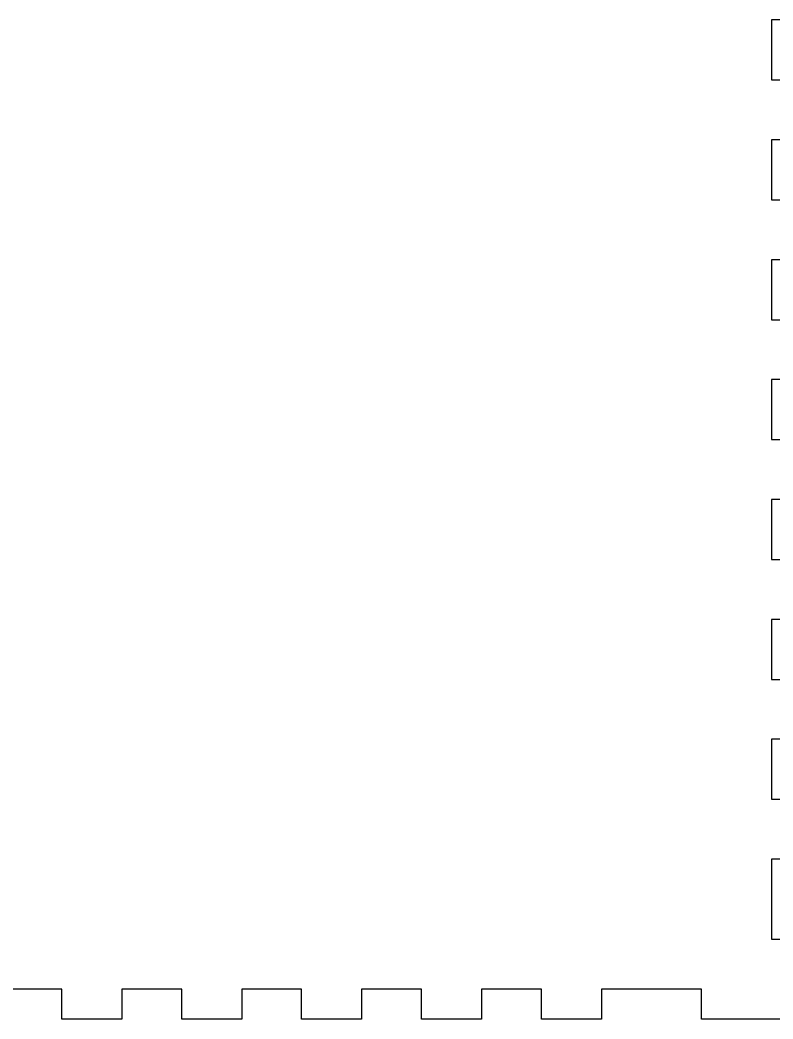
# Model space of a CAD drawing. Header units: inches. Extents: x 5 to 467, y -415 to -5.
# Drawn here: x 237 to 312.3, y -415 to -315 of the extents above; entities that cross this region are included whole.
import ezdxf

# ---------------------------------------------------------------- set-up
doc = ezdxf.new("R2010")
doc.units = ezdxf.units.IN
doc.header["$MEASUREMENT"] = 0
doc.layers.add('Calque 1', color=7, linetype='Continuous')

# ---------------------------------------------------------------- blocks, each defined once
blk = doc.blocks.new('block 2')
at = {"layer": 'Calque 1', "color": 18, "lineweight": 30, "true_color": 0x010101}
for points in [[(315.144, -314.975), (312.144, -314.975), (312.144, -320.975), (315.144, -320.975)], [(315.144, -326.976), (312.144, -326.976), (312.144, -332.975), (315.144, -332.975)], [(315.144, -338.975), (312.144, -338.975), (312.144, -344.975), (315.144, -344.975)], [(315.144, -350.975), (312.144, -350.975), (312.144, -356.976), (315.144, -356.976)], [(315.144, -362.975), (312.144, -362.975), (312.144, -368.975), (315.144, -368.975)], [(315.144, -374.975), (312.144, -374.975), (312.144, -380.975), (315.144, -380.975)], [(315.144, -386.975), (312.144, -386.975), (312.144, -392.976), (315.144, -392.976)], [(315.144, -398.975), (312.144, -398.975), (312.144, -406.975), (315.144, -406.975)], [(315.144, -414.975), (305.144, -414.975), (305.144, -411.975), (295.144, -411.975), (295.144, -414.975), (289.144, -414.975), (289.144, -411.975), (283.143, -411.975), (283.143, -414.975), (277.144, -414.975), (277.144, -411.975), (271.144, -411.975), (271.144, -414.975), (265.144, -414.975), (265.144, -411.975), (259.144, -411.975), (259.144, -414.975), (253.143, -414.975), (253.143, -411.975), (247.143, -411.975), (247.143, -414.975), (241.143, -414.975), (241.143, -411.975), (235.144, -411.975)]]:
    blk.add_lwpolyline(points, dxfattribs=at)

msp = doc.modelspace()

# ---------------------------------------------------------------- block references
at = {"layer": 'Calque 1'}
msp.add_blockref('block 2', (0, 0), dxfattribs=at)

doc.saveas('drawing.dxf')
